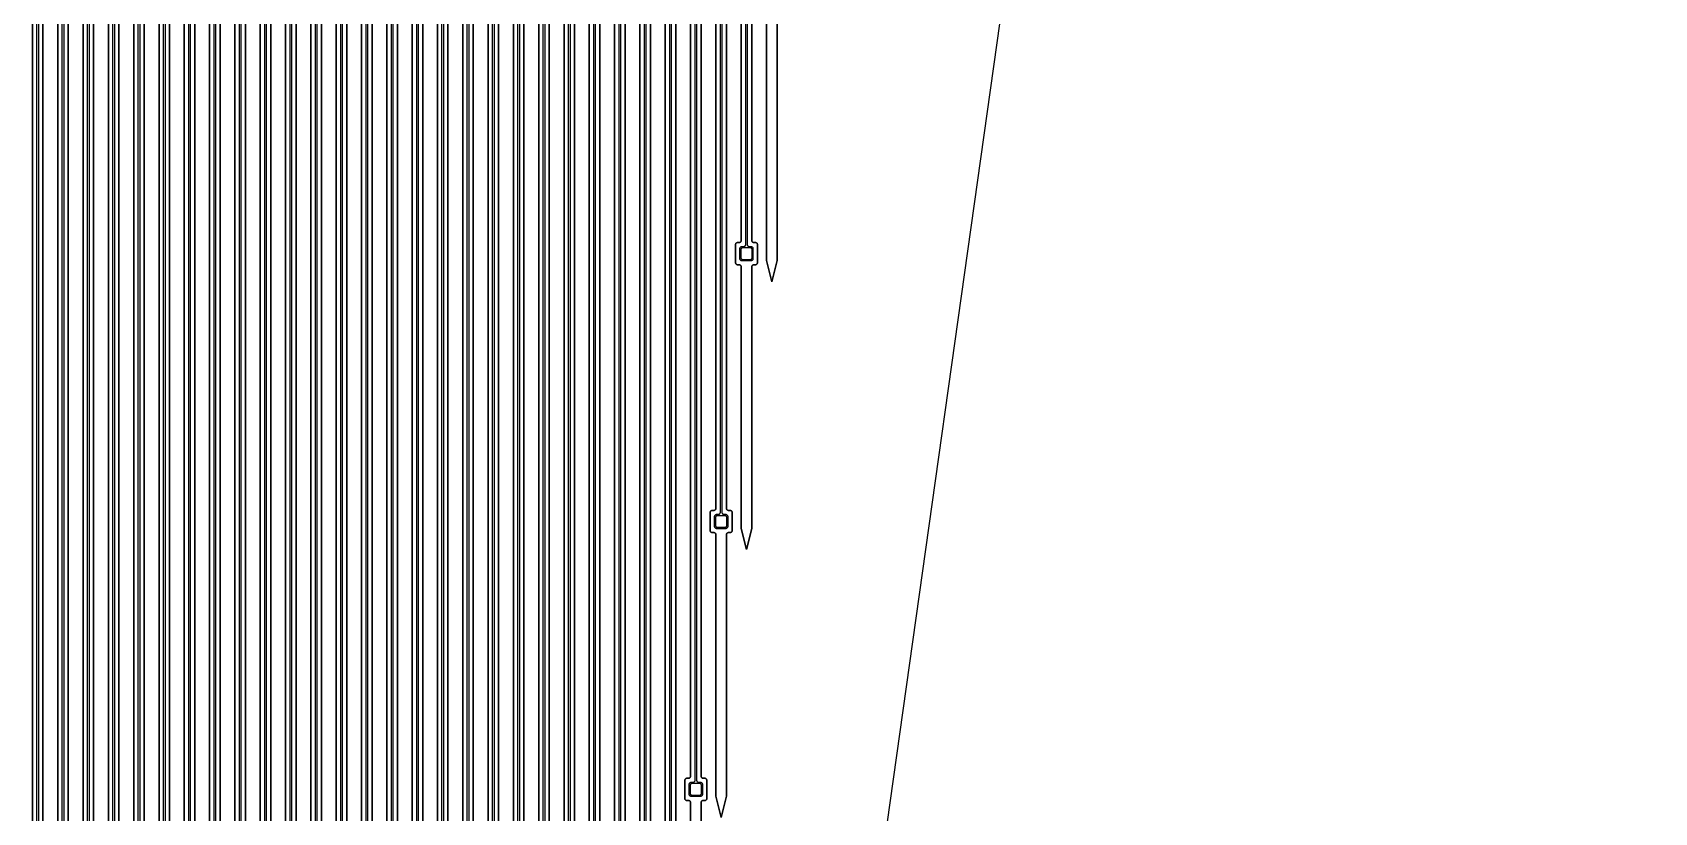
# Model space of a CAD drawing. Header units: metres. Extents: x -1550 to 1550, y -904 to 26100.
# Drawn here: x 12 to 1550, y 5029 to 5769 of the extents above; entities that cross this region are included whole.
import ezdxf

# ---------------------------------------------------------------- set-up
doc = ezdxf.new("R2010")
doc.units = ezdxf.units.M
for name, color, linetype in [('Electrodes', 2, 'CONTINUOUS'), ('Metal', 4, 'CONTINUOUS'), ('Polyimide', 3, 'CONTINUOUS'), ('Polyimide_Negative', 5, 'CONTINUOUS')]:
    doc.layers.add(name, color=color, linetype=linetype)

msp = doc.modelspace()

# ---------------------------------------------------------------- linework, layer by layer
at = {"layer": 'Electrodes'}
for points in [[(692.5, 5553.9), (692.6, 5553.9), (692.8, 5553.9), (692.9, 5553.9), (693, 5553.9), (693.2, 5554), (693.3, 5554), (693.4, 5554.1), (693.5, 5554.2), (693.7, 5554.2), (693.8, 5554.3), (693.9, 5554.4), (694, 5554.5), (694.1, 5554.6), (694.1, 5554.7), (694.2, 5554.8), (694.3, 5554.9), (694.3, 5555.1), (694.4, 5555.2), (694.4, 5555.3), (694.5, 5555.5), (694.5, 5555.6), (694.5, 5555.7), (694.5, 5555.9), (694.5, 5562.9), (694.5, 5563), (694.5, 5563.1), (694.5, 5563.3), (694.4, 5563.4), (694.4, 5563.5), (694.3, 5563.7), (694.3, 5563.8), (694.2, 5563.9), (694.1, 5564), (694.1, 5564.1), (694, 5564.2), (693.9, 5564.3), (693.8, 5564.4), (693.7, 5564.5), (693.5, 5564.6), (693.4, 5564.6), (693.3, 5564.7), (693.2, 5564.7), (693, 5564.8), (692.9, 5564.8), (692.8, 5564.8), (692.6, 5564.9), (692.5, 5564.9), (685.5, 5564.9), (685.4, 5564.9), (685.2, 5564.8), (685.1, 5564.8), (685, 5564.8), (684.8, 5564.7), (684.7, 5564.7), (684.6, 5564.6), (684.5, 5564.6), (684.3, 5564.5), (684.2, 5564.4), (684.1, 5564.3), (684, 5564.2), (683.9, 5564.1), (683.9, 5564), (683.8, 5563.9), (683.7, 5563.8), (683.7, 5563.7), (683.6, 5563.5), (683.6, 5563.4), (683.5, 5563.3), (683.5, 5563.1), (683.5, 5563), (683.5, 5562.9), (683.5, 5555.9), (683.5, 5555.7), (683.5, 5555.6), (683.5, 5555.5), (683.6, 5555.3), (683.6, 5555.2), (683.7, 5555.1), (683.7, 5554.9), (683.8, 5554.8), (683.9, 5554.7), (683.9, 5554.6), (684, 5554.5), (684.1, 5554.4), (684.2, 5554.3), (684.3, 5554.2), (684.5, 5554.2), (684.6, 5554.1), (684.7, 5554), (684.8, 5554), (685, 5553.9), (685.1, 5553.9), (685.2, 5553.9), (685.4, 5553.9), (685.5, 5553.9), (692.5, 5553.9)], [(668.5, 5299.9), (668.6, 5299.9), (668.8, 5299.9), (668.9, 5299.9), (669, 5300), (669.2, 5300), (669.3, 5300.1), (669.4, 5300.1), (669.5, 5300.2), (669.7, 5300.3), (669.8, 5300.3), (669.9, 5300.4), (670, 5300.5), (670.1, 5300.6), (670.1, 5300.7), (670.2, 5300.9), (670.3, 5301), (670.3, 5301.1), (670.4, 5301.2), (670.4, 5301.4), (670.5, 5301.5), (670.5, 5301.6), (670.5, 5301.8), (670.5, 5301.9), (670.5, 5308.9), (670.5, 5309), (670.5, 5309.2), (670.5, 5309.3), (670.4, 5309.4), (670.4, 5309.6), (670.3, 5309.7), (670.3, 5309.8), (670.2, 5309.9), (670.1, 5310.1), (670.1, 5310.2), (670, 5310.3), (669.9, 5310.4), (669.8, 5310.4), (669.7, 5310.5), (669.5, 5310.6), (669.4, 5310.7), (669.3, 5310.7), (669.2, 5310.8), (669, 5310.8), (668.9, 5310.9), (668.8, 5310.9), (668.6, 5310.9), (668.5, 5310.9), (661.5, 5310.9), (661.4, 5310.9), (661.2, 5310.9), (661.1, 5310.9), (661, 5310.8), (660.8, 5310.8), (660.7, 5310.7), (660.6, 5310.7), (660.5, 5310.6), (660.3, 5310.5), (660.2, 5310.4), (660.1, 5310.4), (660, 5310.3), (659.9, 5310.2), (659.9, 5310.1), (659.8, 5309.9), (659.7, 5309.8), (659.7, 5309.7), (659.6, 5309.6), (659.6, 5309.4), (659.5, 5309.3), (659.5, 5309.2), (659.5, 5309), (659.5, 5308.9), (659.5, 5301.9), (659.5, 5301.8), (659.5, 5301.6), (659.5, 5301.5), (659.6, 5301.4), (659.6, 5301.2), (659.7, 5301.1), (659.7, 5301), (659.8, 5300.9), (659.9, 5300.7), (659.9, 5300.6), (660, 5300.5), (660.1, 5300.4), (660.2, 5300.3), (660.3, 5300.3), (660.5, 5300.2), (660.6, 5300.1), (660.7, 5300.1), (660.8, 5300), (661, 5300), (661.1, 5299.9), (661.2, 5299.9), (661.4, 5299.9), (661.5, 5299.9), (668.5, 5299.9)], [(644.5, 5045.9), (644.6, 5045.9), (644.8, 5045.9), (644.9, 5046), (645, 5046), (645.2, 5046), (645.3, 5046.1), (645.4, 5046.2), (645.5, 5046.2), (645.7, 5046.3), (645.8, 5046.4), (645.9, 5046.5), (646, 5046.6), (646.1, 5046.7), (646.1, 5046.8), (646.2, 5046.9), (646.3, 5047), (646.3, 5047.1), (646.4, 5047.3), (646.4, 5047.4), (646.5, 5047.5), (646.5, 5047.7), (646.5, 5047.8), (646.5, 5047.9), (646.5, 5054.9), (646.5, 5055.1), (646.5, 5055.2), (646.5, 5055.3), (646.4, 5055.5), (646.4, 5055.6), (646.3, 5055.7), (646.3, 5055.8), (646.2, 5056), (646.1, 5056.1), (646.1, 5056.2), (646, 5056.3), (645.9, 5056.4), (645.8, 5056.5), (645.7, 5056.6), (645.5, 5056.6), (645.4, 5056.7), (645.3, 5056.8), (645.2, 5056.8), (645, 5056.9), (644.9, 5056.9), (644.8, 5056.9), (644.6, 5056.9), (644.5, 5056.9), (637.5, 5056.9), (637.4, 5056.9), (637.2, 5056.9), (637.1, 5056.9), (637, 5056.9), (636.8, 5056.8), (636.7, 5056.8), (636.6, 5056.7), (636.5, 5056.6), (636.3, 5056.6), (636.2, 5056.5), (636.1, 5056.4), (636, 5056.3), (635.9, 5056.2), (635.9, 5056.1), (635.8, 5056), (635.7, 5055.8), (635.7, 5055.7), (635.6, 5055.6), (635.6, 5055.5), (635.5, 5055.3), (635.5, 5055.2), (635.5, 5055.1), (635.5, 5054.9), (635.5, 5047.9), (635.5, 5047.8), (635.5, 5047.7), (635.5, 5047.5), (635.6, 5047.4), (635.6, 5047.3), (635.7, 5047.1), (635.7, 5047), (635.8, 5046.9), (635.9, 5046.8), (635.9, 5046.7), (636, 5046.6), (636.1, 5046.5), (636.2, 5046.4), (636.3, 5046.3), (636.5, 5046.2), (636.6, 5046.2), (636.7, 5046.1), (636.8, 5046), (637, 5046), (637.1, 5046), (637.2, 5045.9), (637.4, 5045.9), (637.5, 5045.9), (644.5, 5045.9)]]:
    msp.add_lwpolyline(points, close=True, dxfattribs=at)
at = {"layer": 'Metal'}
for points in [[(18, 8.5), (18, 11993.5), (16, 11993.5), (16, 11993.5), (16, 8.5)], [(42, 262.5), (42, 11993.5), (40, 11993.5), (40, 11993.5), (40, 262.5)], [(66, 516.4), (66, 11993.5), (64, 11993.5), (64, 11993.5), (64, 516.4)], [(90, 770.4), (90, 11993.5), (88, 11993.5), (88, 11993.5), (88, 770.4)], [(114, 1024.4), (114, 11993.5), (112, 11993.5), (112, 11993.5), (112, 1024.4)], [(138, 1278.3), (138, 11993.5), (136, 11993.5), (136, 11993.5), (136, 1278.3)], [(162, 1532.3), (162, 11993.5), (160, 11993.5), (160, 11993.5), (160, 1532.3)], [(186, 1786.3), (186, 11993.5), (184, 11993.5), (184, 11993.5), (184, 1786.3)], [(210, 2040.2), (210, 11993.5), (208, 11993.5), (208, 11993.5), (208, 2040.2)], [(234, 2294.2), (234, 11993.5), (232, 11993.5), (232, 11993.5), (232, 2294.2)], [(258, 2548.2), (258, 11993.5), (256, 11993.5), (256, 11993.5), (256, 2548.2)], [(282, 2802.2), (282, 11993.5), (280, 11993.5), (280, 11993.5), (280, 2802.2)], [(306, 3056.1), (306, 11993.5), (304, 11993.5), (304, 11993.5), (304, 3056.1)], [(330, 3310.1), (330, 11993.5), (328, 11993.5), (328, 11993.5), (328, 3310.1)], [(354, 3564.1), (354, 11993.5), (352, 11993.5), (352, 11993.5), (352, 3564.1)], [(378, 3818), (378, 11993.5), (376, 11993.5), (376, 11993.5), (376, 3818)], [(402, 3975), (402, 11993.5), (400, 11993.5), (400, 11993.5), (400, 3975)], [(426, 4035), (426, 11993.5), (424, 11993.5), (424, 11993.5), (424, 4035)], [(450, 4095), (450, 11993.5), (448, 11993.5), (448, 11993.5), (448, 4095)], [(474, 4155), (474, 11993.5), (472, 11993.5), (472, 11993.5), (472, 4155)], [(498, 4215), (498, 11993.5), (496, 11993.5), (496, 11993.5), (496, 4215)], [(522, 4275), (522, 11993.5), (520, 11993.5), (520, 11993.5), (520, 4275)], [(546, 4335), (546, 11993.5), (544, 11993.5), (544, 11993.5), (544, 4335)], [(570, 4395), (570, 11993.5), (568, 11993.5), (568, 11993.5), (568, 4395)], [(594, 4552), (594, 11993.5), (592, 11993.5), (592, 11993.5), (592, 4552)], [(618, 4806), (618, 11993.5), (616, 11993.5), (616, 11993.5), (616, 4806)], [(640, 11993.5), (640, 5059.9), (640, 5059.6), (639.9, 5059.2), (639.7, 5058.9), (639.5, 5058.6), (639.3, 5058.4), (639, 5058.2), (638.7, 5058), (638.3, 5058), (638, 5057.9), (636.5, 5057.9), (636.2, 5057.9), (635.8, 5057.8), (635.5, 5057.7), (635.2, 5057.5), (635, 5057.2), (634.8, 5056.9), (634.6, 5056.6), (634.5, 5056.3), (634.5, 5055.9), (634.5, 5046.9), (634.5, 5046.6), (634.6, 5046.2), (634.8, 5045.9), (635, 5045.6), (635.2, 5045.4), (635.5, 5045.2), (635.8, 5045), (636.2, 5045), (636.5, 5044.9), (645.5, 5044.9), (645.8, 5045), (646.2, 5045), (646.5, 5045.2), (646.8, 5045.4), (647, 5045.6), (647.2, 5045.9), (647.4, 5046.2), (647.5, 5046.6), (647.5, 5046.9), (647.5, 5055.9), (647.5, 5056.3), (647.4, 5056.6), (647.2, 5056.9), (647, 5057.2), (646.8, 5057.5), (646.5, 5057.7), (646.2, 5057.8), (645.8, 5057.9), (645.5, 5057.9), (644, 5057.9), (643.7, 5058), (643.3, 5058), (643, 5058.2), (642.7, 5058.4), (642.5, 5058.6), (642.3, 5058.9), (642.1, 5059.2), (642, 5059.6), (642, 5059.9), (642, 11993.5)], [(664, 11993.5), (664, 5313.9), (664, 5313.5), (663.9, 5313.2), (663.7, 5312.9), (663.5, 5312.6), (663.3, 5312.4), (663, 5312.2), (662.7, 5312), (662.3, 5311.9), (662, 5311.9), (660.5, 5311.9), (660.2, 5311.9), (659.8, 5311.8), (659.5, 5311.6), (659.2, 5311.4), (659, 5311.2), (658.8, 5310.9), (658.6, 5310.6), (658.5, 5310.2), (658.5, 5309.9), (658.5, 5300.9), (658.5, 5300.5), (658.6, 5300.2), (658.8, 5299.9), (659, 5299.6), (659.2, 5299.4), (659.5, 5299.2), (659.8, 5299), (660.2, 5298.9), (660.5, 5298.9), (669.5, 5298.9), (669.8, 5298.9), (670.2, 5299), (670.5, 5299.2), (670.8, 5299.4), (671, 5299.6), (671.2, 5299.9), (671.4, 5300.2), (671.5, 5300.5), (671.5, 5300.9), (671.5, 5309.9), (671.5, 5310.2), (671.4, 5310.6), (671.2, 5310.9), (671, 5311.2), (670.8, 5311.4), (670.5, 5311.6), (670.2, 5311.8), (669.8, 5311.9), (669.5, 5311.9), (668, 5311.9), (667.7, 5311.9), (667.3, 5312), (667, 5312.2), (666.7, 5312.4), (666.5, 5312.6), (666.3, 5312.9), (666.1, 5313.2), (666, 5313.5), (666, 5313.9), (666, 11993.5)], [(688, 11993.5), (688, 5567.9), (688, 5567.5), (687.9, 5567.2), (687.7, 5566.9), (687.5, 5566.6), (687.3, 5566.3), (687, 5566.1), (686.7, 5566), (686.3, 5565.9), (686, 5565.9), (684.5, 5565.9), (684.2, 5565.8), (683.8, 5565.7), (683.5, 5565.6), (683.2, 5565.4), (683, 5565.2), (682.8, 5564.9), (682.6, 5564.5), (682.5, 5564.2), (682.5, 5563.9), (682.5, 5554.9), (682.5, 5554.5), (682.6, 5554.2), (682.8, 5553.9), (683, 5553.6), (683.2, 5553.3), (683.5, 5553.1), (683.8, 5553), (684.2, 5552.9), (684.5, 5552.9), (693.5, 5552.9), (693.8, 5552.9), (694.2, 5553), (694.5, 5553.1), (694.8, 5553.3), (695, 5553.6), (695.2, 5553.9), (695.4, 5554.2), (695.5, 5554.5), (695.5, 5554.9), (695.5, 5563.9), (695.5, 5564.2), (695.4, 5564.5), (695.2, 5564.9), (695, 5565.2), (694.8, 5565.4), (694.5, 5565.6), (694.2, 5565.7), (693.8, 5565.8), (693.5, 5565.9), (692, 5565.9), (691.7, 5565.9), (691.3, 5566), (691, 5566.1), (690.7, 5566.3), (690.5, 5566.6), (690.3, 5566.9), (690.1, 5567.2), (690, 5567.5), (690, 5567.9), (690, 11993.5)]]:
    msp.add_lwpolyline(points, dxfattribs=at)
at = {"layer": 'Polyimide'}
for points in [[(12, 12.5), (12, 11978.5)], [(22, 11978.5), (22, 12.5)], [(36, 266.5), (36, 11978.5)], [(46, 11978.5), (46, 266.5)], [(60, 520.4), (60, 11978.5)], [(70, 11978.5), (70, 520.4)], [(84, 774.4), (84, 11978.5)], [(94, 11978.5), (94, 774.4)], [(108, 1028.4), (108, 11978.5)], [(118, 11978.5), (118, 1028.4)], [(132, 1282.3), (132, 11978.5)], [(142, 11978.5), (142, 1282.3)], [(156, 1536.3), (156, 11978.5)], [(166, 11978.5), (166, 1536.3)], [(180, 1790.3), (180, 11978.5)], [(190, 11978.5), (190, 1790.3)], [(204, 2044.2), (204, 11978.5)], [(214, 11978.5), (214, 2044.2)], [(228, 2298.2), (228, 11978.5)], [(238, 11978.5), (238, 2298.2)], [(252, 2552.2), (252, 11978.5)], [(262, 11978.5), (262, 2552.2)], [(276, 2806.2), (276, 11978.5)], [(286, 11978.5), (286, 2806.2)], [(300, 3060.1), (300, 11978.5)], [(310, 11978.5), (310, 3060.1)], [(324, 3314.1), (324, 11978.5)], [(334, 11978.5), (334, 3314.1)], [(348, 3568.1), (348, 11978.5)], [(358, 11978.5), (358, 3568.1)], [(372, 3822), (372, 11978.5)], [(382, 11978.5), (382, 3822)], [(396, 3979), (396, 11978.5)], [(406, 11978.5), (406, 3979)], [(420, 4039), (420, 11978.5)], [(430, 11978.5), (430, 4039)], [(444, 4099), (444, 11978.5)], [(454, 11978.5), (454, 4099)], [(468, 4159), (468, 11978.5)], [(478, 11978.5), (478, 4159)], [(492, 4219), (492, 11978.5)], [(502, 11978.5), (502, 4219)], [(516, 4279), (516, 11978.5)], [(526, 11978.5), (526, 4279)], [(540, 4339), (540, 11978.5)], [(550, 11978.5), (550, 4339)], [(564, 4399), (564, 11978.5)], [(574, 11978.5), (574, 4399)], [(588, 4556), (588, 11978.5)], [(598, 11978.5), (598, 4556)], [(612, 4810), (612, 11978.5)], [(622, 11978.5), (622, 4810)], [(636, 4790.9), (636, 5038.9), (636, 5039.3), (635.9, 5039.6), (635.7, 5039.9), (635.5, 5040.2), (635.3, 5040.5), (635, 5040.7), (634.7, 5040.8), (634.3, 5040.9), (634, 5040.9), (632.5, 5040.9), (632.2, 5041), (631.8, 5041), (631.5, 5041.2), (631.2, 5041.4), (631, 5041.6), (630.8, 5041.9), (630.6, 5042.2), (630.5, 5042.6), (630.5, 5042.9), (630.5, 5059.9), (630.5, 5060.3), (630.6, 5060.6), (630.8, 5060.9), (631, 5061.2), (631.2, 5061.5), (631.5, 5061.7), (631.8, 5061.8), (632.2, 5061.9), (632.5, 5061.9), (634, 5061.9), (634.3, 5062), (634.7, 5062), (635, 5062.2), (635.3, 5062.4), (635.5, 5062.6), (635.7, 5062.9), (635.9, 5063.2), (636, 5063.6), (636, 5063.9), (636, 11978.5)], [(646, 11978.5), (646, 5063.9), (646, 5063.6), (646.1, 5063.2), (646.3, 5062.9), (646.5, 5062.6), (646.7, 5062.4), (647, 5062.2), (647.3, 5062), (647.7, 5062), (648, 5061.9), (649.5, 5061.9), (649.8, 5061.9), (650.2, 5061.8), (650.5, 5061.7), (650.8, 5061.5), (651, 5061.2), (651.2, 5060.9), (651.4, 5060.6), (651.5, 5060.3), (651.5, 5059.9), (651.5, 5042.9), (651.5, 5042.6), (651.4, 5042.2), (651.2, 5041.9), (651, 5041.6), (650.8, 5041.4), (650.5, 5041.2), (650.2, 5041), (649.8, 5041), (649.5, 5040.9), (648, 5040.9), (647.7, 5040.9), (647.3, 5040.8), (647, 5040.7), (646.7, 5040.5), (646.5, 5040.2), (646.3, 5039.9), (646.1, 5039.6), (646, 5039.3), (646, 5038.9), (646, 4790.9)], [(670, 11978.5), (670, 5317.9), (670, 5317.5), (670.1, 5317.2), (670.3, 5316.9), (670.5, 5316.6), (670.7, 5316.4), (671, 5316.2), (671.3, 5316), (671.7, 5315.9), (672, 5315.9), (673.5, 5315.9), (673.8, 5315.9), (674.2, 5315.8), (674.5, 5315.6), (674.8, 5315.4), (675, 5315.2), (675.2, 5314.9), (675.4, 5314.6), (675.5, 5314.2), (675.5, 5313.9), (675.5, 5296.9), (675.5, 5296.5), (675.4, 5296.2), (675.2, 5295.9), (675, 5295.6), (674.8, 5295.4), (674.5, 5295.2), (674.2, 5295), (673.8, 5294.9), (673.5, 5294.9), (672, 5294.9), (671.7, 5294.9), (671.3, 5294.8), (671, 5294.6), (670.7, 5294.4), (670.5, 5294.2), (670.3, 5293.9), (670.1, 5293.6), (670, 5293.2), (670, 5292.9), (670, 5044.9), (665, 5024.9), (660, 5044.9), (660, 5292.9), (660, 5293.2), (659.9, 5293.6), (659.7, 5293.9), (659.5, 5294.2), (659.3, 5294.4), (659, 5294.6), (658.7, 5294.8), (658.3, 5294.9), (658, 5294.9), (656.5, 5294.9), (656.2, 5294.9), (655.8, 5295), (655.5, 5295.2), (655.2, 5295.4), (655, 5295.6), (654.8, 5295.9), (654.6, 5296.2), (654.5, 5296.5), (654.5, 5296.9), (654.5, 5313.9), (654.5, 5314.2), (654.6, 5314.6), (654.8, 5314.9), (655, 5315.2), (655.2, 5315.4), (655.5, 5315.6), (655.8, 5315.8), (656.2, 5315.9), (656.5, 5315.9), (658, 5315.9), (658.3, 5315.9), (658.7, 5316), (659, 5316.2), (659.3, 5316.4), (659.5, 5316.6), (659.7, 5316.9), (659.9, 5317.2), (660, 5317.5), (660, 5317.9), (660, 11978.5)], [(694, 11978.5), (694, 5571.9), (694, 5571.5), (694.1, 5571.2), (694.3, 5570.9), (694.5, 5570.6), (694.7, 5570.3), (695, 5570.1), (695.3, 5570), (695.7, 5569.9), (696, 5569.9), (697.5, 5569.9), (697.8, 5569.8), (698.2, 5569.7), (698.5, 5569.6), (698.8, 5569.4), (699, 5569.2), (699.2, 5568.9), (699.4, 5568.5), (699.5, 5568.2), (699.5, 5567.9), (699.5, 5550.9), (699.5, 5550.5), (699.4, 5550.2), (699.2, 5549.9), (699, 5549.6), (698.8, 5549.3), (698.5, 5549.1), (698.2, 5549), (697.8, 5548.9), (697.5, 5548.9), (696, 5548.9), (695.7, 5548.8), (695.3, 5548.7), (695, 5548.6), (694.7, 5548.4), (694.5, 5548.2), (694.3, 5547.9), (694.1, 5547.5), (694, 5547.2), (694, 5546.9), (694, 5298.9), (689, 5278.9), (684, 5298.9), (684, 5546.9), (684, 5547.2), (683.9, 5547.5), (683.7, 5547.9), (683.5, 5548.2), (683.3, 5548.4), (683, 5548.6), (682.7, 5548.7), (682.3, 5548.8), (682, 5548.9), (680.5, 5548.9), (680.2, 5548.9), (679.8, 5549), (679.5, 5549.1), (679.2, 5549.3), (679, 5549.6), (678.8, 5549.9), (678.6, 5550.2), (678.5, 5550.5), (678.5, 5550.9), (678.5, 5567.9), (678.5, 5568.2), (678.6, 5568.5), (678.8, 5568.9), (679, 5569.2), (679.2, 5569.4), (679.5, 5569.6), (679.8, 5569.7), (680.2, 5569.8), (680.5, 5569.9), (682, 5569.9), (682.3, 5569.9), (682.7, 5570), (683, 5570.1), (683.3, 5570.3), (683.5, 5570.6), (683.7, 5570.9), (683.9, 5571.2), (684, 5571.5), (684, 5571.9), (684, 11978.5)], [(718, 5800.8), (718, 5552.8), (713, 5532.8), (708, 5552.8), (708, 5800.8)]]:
    msp.add_lwpolyline(points, dxfattribs=at)
at = {"layer": 'Polyimide_Negative'}
for points in [[(1550, 26100), (1550, 15391.3), (1545.4, 15339.1), (1529.6, 15280), (1503.8, 15224.6), (1468.7, 15174.5), (1425.5, 15131.3), (1375.4, 15096.2), (1320, 15070.4), (1260.9, 15054.6), (1208.7, 15050), (1150, 15050), (1150, 13984.3), (967.5, 12000.7), (966.8, 11993.5), (966, 11993.5), (966, 6040.8), (24.8, -642.6)], [(12, 11978.5), (12, 12.5)], [(22, 12.5), (22, 11978.5)], [(36, 11978.5), (36, 266.5)], [(46, 266.5), (46, 11978.5)], [(60, 11978.5), (60, 520.4)], [(70, 520.4), (70, 11978.5)], [(84, 11978.5), (84, 774.4)], [(94, 774.4), (94, 11978.5)], [(108, 11978.5), (108, 1028.4)], [(118, 1028.4), (118, 11978.5)], [(132, 11978.5), (132, 1282.3)], [(142, 1282.3), (142, 11978.5)], [(156, 11978.5), (156, 1536.3)], [(166, 1536.3), (166, 11978.5)], [(180, 11978.5), (180, 1790.3)], [(190, 1790.3), (190, 11978.5)], [(204, 11978.5), (204, 2044.2)], [(214, 2044.2), (214, 11978.5)], [(228, 11978.5), (228, 2298.2)], [(238, 2298.2), (238, 11978.5)], [(252, 11978.5), (252, 2552.2)], [(262, 2552.2), (262, 11978.5)], [(276, 11978.5), (276, 2806.2)], [(286, 2806.2), (286, 11978.5)], [(300, 11978.5), (300, 3060.1)], [(310, 3060.1), (310, 11978.5)], [(324, 11978.5), (324, 3314.1)], [(334, 3314.1), (334, 11978.5)], [(348, 11978.5), (348, 3568.1)], [(358, 3568.1), (358, 11978.5)], [(372, 11978.5), (372, 3822)], [(382, 3822), (382, 11978.5)], [(396, 11978.5), (396, 3979)], [(406, 3979), (406, 11978.5)], [(420, 11978.5), (420, 4039)], [(430, 4039), (430, 11978.5)], [(444, 11978.5), (444, 4099)], [(454, 4099), (454, 11978.5)], [(468, 11978.5), (468, 4159)], [(478, 4159), (478, 11978.5)], [(492, 11978.5), (492, 4219)], [(502, 4219), (502, 11978.5)], [(516, 11978.5), (516, 4279)], [(526, 4279), (526, 11978.5)], [(540, 11978.5), (540, 4339)], [(550, 4339), (550, 11978.5)], [(564, 11978.5), (564, 4399)], [(574, 4399), (574, 11978.5)], [(588, 11978.5), (588, 4556)], [(598, 4556), (598, 11978.5)], [(612, 11978.5), (612, 4810)], [(622, 4810), (622, 11978.5)], [(636, 11978.5), (636, 5063.9), (636, 5063.6), (635.9, 5063.2), (635.7, 5062.9), (635.5, 5062.6), (635.3, 5062.4), (635, 5062.2), (634.7, 5062), (634.3, 5062), (634, 5061.9), (632.5, 5061.9), (632.2, 5061.9), (631.8, 5061.8), (631.5, 5061.7), (631.2, 5061.5), (631, 5061.2), (630.8, 5060.9), (630.6, 5060.6), (630.5, 5060.3), (630.5, 5059.9), (630.5, 5042.9), (630.5, 5042.6), (630.6, 5042.2), (630.8, 5041.9), (631, 5041.6), (631.2, 5041.4), (631.5, 5041.2), (631.8, 5041), (632.2, 5041), (632.5, 5040.9), (634, 5040.9), (634.3, 5040.9), (634.7, 5040.8), (635, 5040.7), (635.3, 5040.5), (635.5, 5040.2), (635.7, 5039.9), (635.9, 5039.6), (636, 5039.3), (636, 5038.9), (636, 4790.9)], [(646, 4790.9), (646, 5038.9), (646, 5039.3), (646.1, 5039.6), (646.3, 5039.9), (646.5, 5040.2), (646.7, 5040.5), (647, 5040.7), (647.3, 5040.8), (647.7, 5040.9), (648, 5040.9), (649.5, 5040.9), (649.8, 5041), (650.2, 5041), (650.5, 5041.2), (650.8, 5041.4), (651, 5041.6), (651.2, 5041.9), (651.4, 5042.2), (651.5, 5042.6), (651.5, 5042.9), (651.5, 5059.9), (651.5, 5060.3), (651.4, 5060.6), (651.2, 5060.9), (651, 5061.2), (650.8, 5061.5), (650.5, 5061.7), (650.2, 5061.8), (649.8, 5061.9), (649.5, 5061.9), (648, 5061.9), (647.7, 5062), (647.3, 5062), (647, 5062.2), (646.7, 5062.4), (646.5, 5062.6), (646.3, 5062.9), (646.1, 5063.2), (646, 5063.6), (646, 5063.9), (646, 11978.5)], [(660, 11978.5), (660, 5317.9), (660, 5317.5), (659.9, 5317.2), (659.7, 5316.9), (659.5, 5316.6), (659.3, 5316.4), (659, 5316.2), (658.7, 5316), (658.3, 5315.9), (658, 5315.9), (656.5, 5315.9), (656.2, 5315.9), (655.8, 5315.8), (655.5, 5315.6), (655.2, 5315.4), (655, 5315.2), (654.8, 5314.9), (654.6, 5314.6), (654.5, 5314.2), (654.5, 5313.9), (654.5, 5296.9), (654.5, 5296.5), (654.6, 5296.2), (654.8, 5295.9), (655, 5295.6), (655.2, 5295.4), (655.5, 5295.2), (655.8, 5295), (656.2, 5294.9), (656.5, 5294.9), (658, 5294.9), (658.3, 5294.9), (658.7, 5294.8), (659, 5294.6), (659.3, 5294.4), (659.5, 5294.2), (659.7, 5293.9), (659.9, 5293.6), (660, 5293.2), (660, 5292.9), (660, 5044.9), (665, 5024.9), (670, 5044.9), (670, 5292.9), (670, 5293.2), (670.1, 5293.6), (670.3, 5293.9), (670.5, 5294.2), (670.7, 5294.4), (671, 5294.6), (671.3, 5294.8), (671.7, 5294.9), (672, 5294.9), (673.5, 5294.9), (673.8, 5294.9), (674.2, 5295), (674.5, 5295.2), (674.8, 5295.4), (675, 5295.6), (675.2, 5295.9), (675.4, 5296.2), (675.5, 5296.5), (675.5, 5296.9), (675.5, 5313.9), (675.5, 5314.2), (675.4, 5314.6), (675.2, 5314.9), (675, 5315.2), (674.8, 5315.4), (674.5, 5315.6), (674.2, 5315.8), (673.8, 5315.9), (673.5, 5315.9), (672, 5315.9), (671.7, 5315.9), (671.3, 5316), (671, 5316.2), (670.7, 5316.4), (670.5, 5316.6), (670.3, 5316.9), (670.1, 5317.2), (670, 5317.5), (670, 5317.9), (670, 11978.5)], [(684, 11978.5), (684, 5571.9), (684, 5571.5), (683.9, 5571.2), (683.7, 5570.9), (683.5, 5570.6), (683.3, 5570.3), (683, 5570.1), (682.7, 5570), (682.3, 5569.9), (682, 5569.9), (680.5, 5569.9), (680.2, 5569.8), (679.8, 5569.7), (679.5, 5569.6), (679.2, 5569.4), (679, 5569.2), (678.8, 5568.9), (678.6, 5568.5), (678.5, 5568.2), (678.5, 5567.9), (678.5, 5550.9), (678.5, 5550.5), (678.6, 5550.2), (678.8, 5549.9), (679, 5549.6), (679.2, 5549.3), (679.5, 5549.1), (679.8, 5549), (680.2, 5548.9), (680.5, 5548.9), (682, 5548.9), (682.3, 5548.8), (682.7, 5548.7), (683, 5548.6), (683.3, 5548.4), (683.5, 5548.2), (683.7, 5547.9), (683.9, 5547.5), (684, 5547.2), (684, 5546.9), (684, 5298.9), (689, 5278.9), (694, 5298.9), (694, 5546.9), (694, 5547.2), (694.1, 5547.5), (694.3, 5547.9), (694.5, 5548.2), (694.7, 5548.4), (695, 5548.6), (695.3, 5548.7), (695.7, 5548.8), (696, 5548.9), (697.5, 5548.9), (697.8, 5548.9), (698.2, 5549), (698.5, 5549.1), (698.8, 5549.3), (699, 5549.6), (699.2, 5549.9), (699.4, 5550.2), (699.5, 5550.5), (699.5, 5550.9), (699.5, 5567.9), (699.5, 5568.2), (699.4, 5568.5), (699.2, 5568.9), (699, 5569.2), (698.8, 5569.4), (698.5, 5569.6), (698.2, 5569.7), (697.8, 5569.8), (697.5, 5569.9), (696, 5569.9), (695.7, 5569.9), (695.3, 5570), (695, 5570.1), (694.7, 5570.3), (694.5, 5570.6), (694.3, 5570.9), (694.1, 5571.2), (694, 5571.5), (694, 5571.9), (694, 11978.5)], [(708, 5800.8), (708, 5552.8), (713, 5532.8), (718, 5552.8), (718, 5800.8)]]:
    msp.add_lwpolyline(points, dxfattribs=at)

doc.saveas('drawing.dxf')
